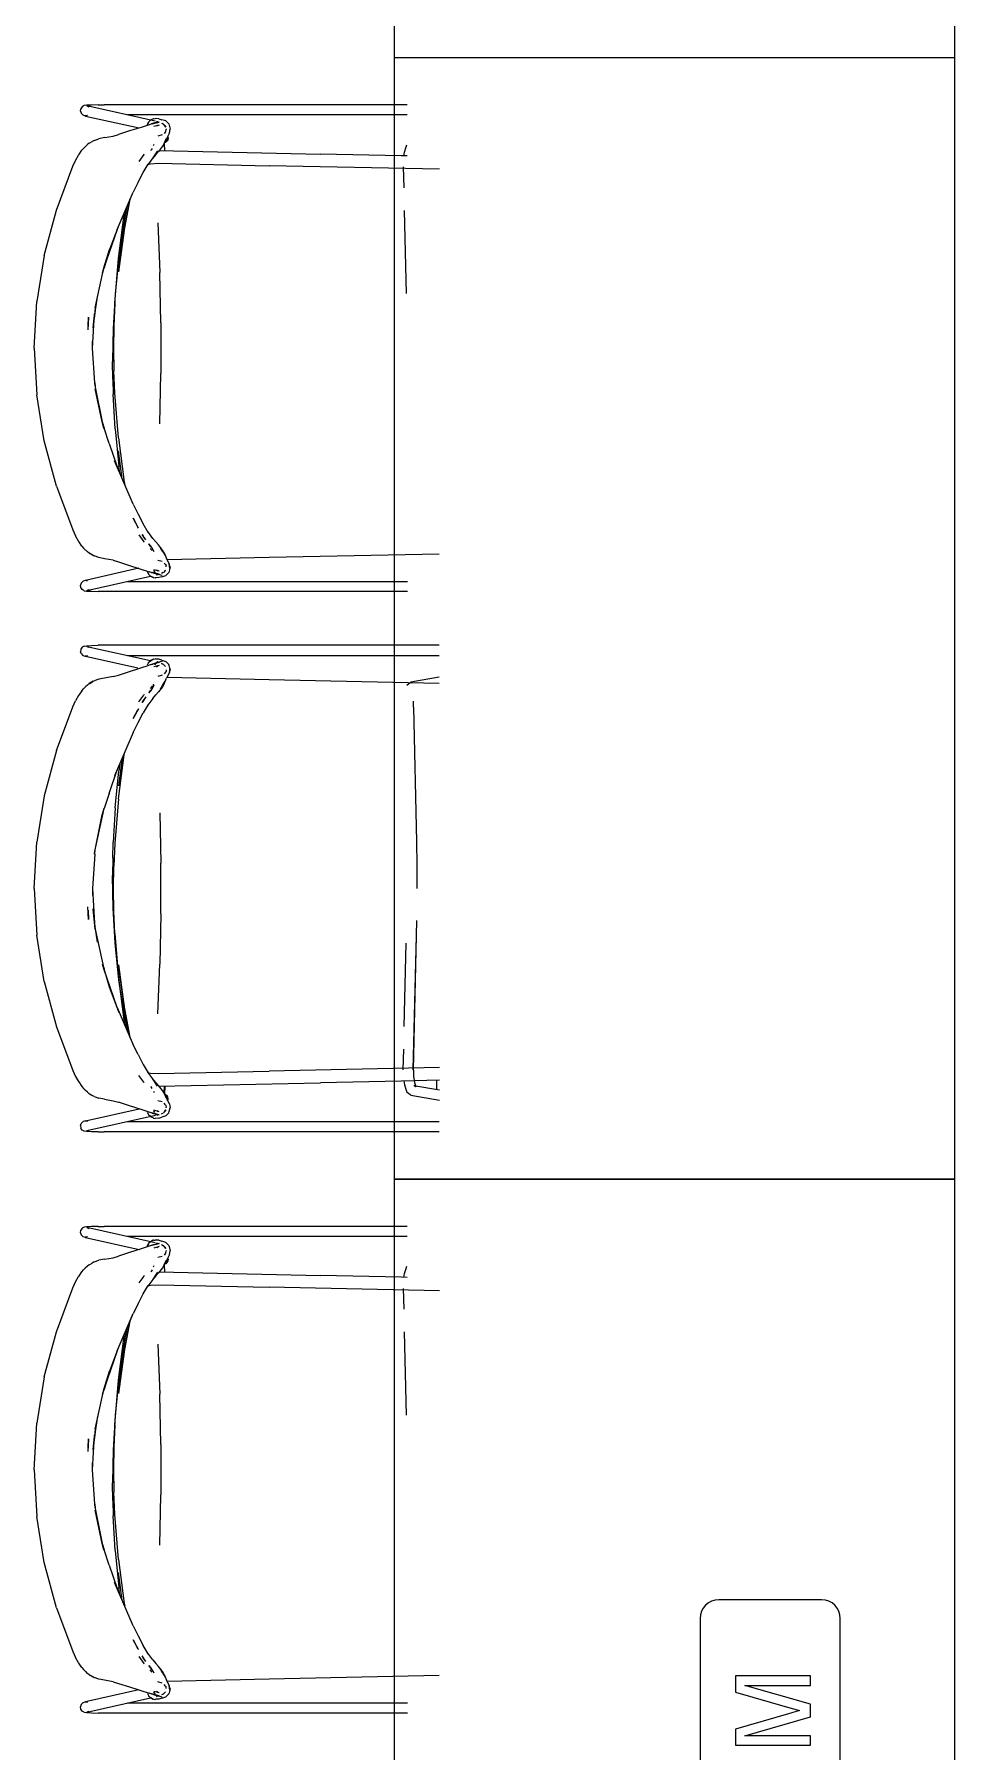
# Model space of a CAD drawing. Header units: millimetres. Extents: x 155927 to 317870, y -36033 to 97293.
# Drawn here: x 206081 to 207066, y 20995 to 22833 of the extents above; entities that cross this region are included whole.
import ezdxf

# ---------------------------------------------------------------- set-up
doc = ezdxf.new("R2010")
doc.units = ezdxf.units.MM
doc.header["$MEASUREMENT"] = 0
doc.layers.add('G-IMPT', color=8, linetype='CONTINUOUS', lineweight=9)
doc.layers.add('I-FURN', color=8, linetype='CONTINUOUS', lineweight=9)

msp = doc.modelspace()

# ---------------------------------------------------------------- linework, layer by layer
at = {"layer": 'G-IMPT'}
for p, q in [((206130.6, 22750.7), (206131, 22753.4)), ((206132.5, 22755.5), (206131, 22753.4)), ((206134.8, 22756.7), (206132.5, 22755.5)), ((206137.3, 22757.1), (206134.8, 22756.7)), ((206142.5, 22757.4), (206137.3, 22757.1)), ((206210.5, 22740.1), (206137.5, 22756.5)), ((206137.5, 22756.5), (206139.7, 22755.5)), ((206139.5, 22755.7), (206139.7, 22755.5)), ((206149.7, 22757.5), (206142.5, 22757.4)), ((206149.7, 22757.5), (206156, 22757.6)), ((206480.3, 22757.6), (206156, 22757.6)), ((206130.6, 22750.7), (206131.4, 22748.6)), ((206131.7, 22748.3), (206131.4, 22748.6)), ((206131.7, 22748.3), (206133.5, 22746.4)), ((206133.5, 22746.4), (206133.2, 22746.7)), ((206136, 22745.6), (206133.5, 22746.4)), ((206138.3, 22746.3), (206135.7, 22745.9)), ((206138, 22746.2), (206135.7, 22745.9)), ((206136, 22745.6), (206193.5, 22732.8)), ((206480.3, 22746.7), (206181, 22746.7)), ((206195.7, 22733.5), (206183.2, 22729.6)), ((206207.5, 22737.3), (206195.7, 22733.5)), ((206202.4, 22736.7), (206203.6, 22739.1)), ((206202.4, 22736.5), (206203.6, 22739.1)), ((206203.5, 22738.9), (206202.4, 22736.5)), ((206202.4, 22736.7), (206202.4, 22736.5)), ((206203.5, 22738.9), (206203.6, 22739.1)), ((206205.5, 22741), (206203.6, 22739.1)), ((206205.5, 22741), (206205.7, 22741.2)), ((206208.6, 22742.6), (206205.7, 22741.2)), ((206214.9, 22739.1), (206206.8, 22737.1)), ((206212.6, 22738.9), (206206.8, 22737.1)), ((206207.5, 22737.3), (206214.9, 22739.1)), ((206208.9, 22742.7), (206208.6, 22742.6)), ((206208.9, 22742.7), (206210.6, 22743)), ((206214.9, 22735.9), (206209.4, 22734.4)), ((206210.4, 22738.2), (206213.5, 22739.7)), ((206210.4, 22738.2), (206212.6, 22738.9)), ((206214.7, 22742.7), (206210.6, 22743)), ((206211.5, 22738.4), (206213.5, 22739.7)), ((206213.9, 22739.3), (206212, 22739.7)), ((206212.5, 22734.6), (206213.6, 22735.7)), ((206212.5, 22734.6), (206213.1, 22735.4)), ((206214.9, 22735.9), (206212.8, 22735)), ((206213.6, 22735.7), (206212.8, 22735)), ((206214.7, 22742.7), (206217.9, 22741.7)), ((206217.5, 22738.1), (206219.1, 22737.3)), ((206222.1, 22740.4), (206217.9, 22741.7)), ((206217.9, 22737.8), (206219.1, 22737.3)), ((206221.9, 22734.4), (206219.7, 22737)), ((206220.9, 22735.4), (206222.1, 22733.8)), ((206220.9, 22735.4), (206221.3, 22734.9)), ((206222.1, 22733.8), (206221.3, 22734.9)), ((206222.1, 22740.4), (206225.2, 22737.1)), ((206225.2, 22737.1), (206225.7, 22735.8)), ((206225.7, 22735.8), (206226.9, 22731.6)), ((206138.2, 22715.1), (206135.8, 22712.8)), ((206140.2, 22716.6), (206138.2, 22715.1)), ((206140.2, 22716.6), (206140.6, 22716.8)), ((206140.6, 22716.8), (206143.2, 22718.4)), ((206145.4, 22719.5), (206143.2, 22718.4)), ((206145.4, 22719.5), (206150.4, 22721.3)), ((206156.4, 22722.5), (206150.4, 22721.3)), ((206156.4, 22722.5), (206165.6, 22724.1)), ((206165.6, 22724.1), (206171.3, 22725.8)), ((206183.2, 22729.6), (206171.3, 22725.8)), ((206209, 22714.1), (206209.6, 22715.5)), ((206218.2, 22725.5), (206213.5, 22724.2)), ((206220.4, 22716.2), (206218.5, 22713.2)), ((206221.8, 22728.7), (206220.2, 22726.9)), ((206220.2, 22715.9), (206220.5, 22708.5)), ((206220.2, 22715.9), (206220.6, 22708.6)), ((206220.4, 22716.2), (206222.6, 22721.1)), ((206220.9, 22708.6), (206220.6, 22716.6)), ((206226, 22727.5), (206221.6, 22719.1)), ((206222.6, 22721.1), (206221.6, 22719.1)), ((206221.8, 22728.7), (206222.1, 22729.3)), ((206222.1, 22729.3), (206222.5, 22731.3)), ((206222.6, 22731.8), (206222.5, 22731.3)), ((206226, 22727.5), (206226.9, 22731.6)), ((206479.3, 22712.7), (206480.2, 22714.8)), ((206122.6, 22691.8), (206125.5, 22698.1)), ((206125.5, 22698.1), (206128.6, 22703.7)), ((206128.8, 22704), (206128.6, 22703.7)), ((206128.8, 22704), (206132.2, 22708.9)), ((206132.2, 22708.9), (206133.9, 22711)), ((206135.8, 22712.8), (206133.9, 22711)), ((206198.5, 22704.4), (206193.3, 22697.1)), ((206198.9, 22704.9), (206198.5, 22704.4)), ((206208.2, 22700.8), (206202.8, 22693.4)), ((206205.9, 22708.8), (206206.3, 22709.3)), ((206207.3, 22710.9), (206206.3, 22709.3)), ((206213.3, 22708.5), (206207.7, 22700.3)), ((206211.3, 22704.5), (206207.7, 22700.3)), ((206213.3, 22708.5), (206208.2, 22700.8)), ((206211.3, 22704.5), (206214.2, 22707.7)), ((206218.5, 22713.2), (206214.2, 22707.7)), ((206214.5, 22708.7), (206387.5, 22704.9)), ((206474, 22703.1), (206387.5, 22704.9)), ((206480.3, 22702.9), (206474, 22703.1)), ((206476.9, 22703), (206477.4, 22707.1)), ((206477.4, 22707.1), (206479.3, 22712.7)), ((206105, 22644.9), (206122.6, 22691.8)), ((206192.5, 22674.8), (206197.9, 22685.2)), ((206197.9, 22685.2), (206203.3, 22694.2)), ((206202.7, 22694), (206205.6, 22694.6)), ((206202.8, 22693.4), (206203.3, 22694.2)), ((206205.6, 22694.6), (206214, 22695.1)), ((206214, 22695.1), (206332.8, 22692.4)), ((206514.9, 22688.7), (206332.8, 22692.4)), ((206476.2, 22691.1), (206476.7, 22668.9)), ((206169.9, 22624.2), (206187.1, 22664.2)), ((206183.1, 22654.8), (206187.1, 22664.2)), ((206183.1, 22654.8), (206187.2, 22664.2)), ((206192.5, 22674.8), (206187.2, 22664.2)), ((206092, 22596.5), (206105, 22644.9)), ((206177.6, 22640.4), (206178.2, 22643.6)), ((206177.7, 22634.1), (206180.7, 22649.2)), ((206177.9, 22625.9), (206183.6, 22656.1)), ((206183.6, 22656.1), (206177.9, 22626)), ((206477.2, 22644.6), (206479.3, 22555.7)), ((206169.9, 22624.2), (206155.8, 22583)), ((206169.9, 22624.2), (206161.9, 22602.7)), ((206170, 22624.2), (206161.9, 22602.7)), ((206172.1, 22630), (206169.9, 22624.2)), ((206172.1, 22630), (206170, 22624.2)), ((206171.3, 22593.1), (206177.6, 22640.4)), ((206171.4, 22578.7), (206177.9, 22626)), ((206177.9, 22625.9), (206171.4, 22578.7)), ((206177.7, 22634.1), (206171.8, 22594.9)), ((206213.5, 22631.3), (206215.6, 22578.1)), ((206092, 22596.5), (206083.9, 22547.1)), ((206155.8, 22583), (206161.9, 22602.7)), ((206161.9, 22602.7), (206156, 22583)), ((206167.4, 22545.3), (206171.3, 22593.1)), ((206171.8, 22594.9), (206167.7, 22555.1)), ((206146.5, 22540.5), (206155.8, 22583)), ((206155.8, 22583), (206154.4, 22577.8)), ((206154.4, 22577.8), (206156, 22583)), ((206216.6, 22524.2), (206215.6, 22578.1)), ((206149, 22554.3), (206146.9, 22540.2)), ((206149, 22554.3), (206147.7, 22547.2)), ((206167.7, 22555.1), (206165.6, 22518.1)), ((206081.3, 22497.2), (206083.9, 22547.1)), ((206143.5, 22497.2), (206145.8, 22534.1)), ((206146.5, 22540.5), (206144.2, 22518.9)), ((206146.5, 22540.5), (206145.3, 22529.2)), ((206146.9, 22540.2), (206145.3, 22529.2)), ((206145.8, 22534.1), (206145.3, 22529.2)), ((206167.4, 22545.3), (206166.5, 22521.2)), ((206139.3, 22530.2), (206138.6, 22516.7)), ((206138.8, 22520.6), (206139.3, 22530.2)), ((206144.2, 22518.9), (206145.3, 22529.2)), ((206165.6, 22518.1), (206165.3, 22501.8)), ((206166.5, 22521.2), (206166.1, 22497.2)), ((206216.6, 22524.2), (206216.6, 22470.1)), ((206081.3, 22497.2), (206083.9, 22447.2)), ((206143.5, 22497.2), (206143.7, 22504.6)), ((206143.6, 22497.2), (206143.7, 22504.6)), ((206146, 22460.2), (206143.6, 22497.2)), ((206165.3, 22501.8), (206164.9, 22482.9)), ((206166.1, 22497.2), (206166.5, 22473.1)), ((206165.3, 22464.1), (206164.9, 22482.9)), ((206145.8, 22460.2), (206146.9, 22453.8)), ((206145.8, 22460.2), (206146.2, 22456.7)), ((206146, 22460.2), (206146.3, 22456.1)), ((206165.3, 22464.1), (206165.6, 22447.8)), ((206167.4, 22449), (206166.5, 22473.1)), ((206215.6, 22416.2), (206216.6, 22470.1)), ((206092, 22397.9), (206083.9, 22447.2)), ((206155.8, 22411.3), (206146.5, 22453.8)), ((206153.9, 22418.3), (206146.5, 22453.8)), ((206146.9, 22453.8), (206153.9, 22418.3)), ((206167.7, 22410.7), (206165.6, 22447.8)), ((206171.3, 22401.2), (206167.4, 22449)), ((206155.8, 22411.3), (206153.9, 22418.3)), ((206153.9, 22418.3), (206156.2, 22411.4)), ((206161.4, 22395.2), (206156.2, 22411.4)), ((206167.7, 22410.7), (206171.8, 22371)), ((206105, 22349.4), (206092, 22397.9)), ((206161.4, 22395.2), (206169.9, 22370.1)), ((206171.3, 22401.2), (206177.6, 22353.9)), ((206175.5, 22357.5), (206171.4, 22387.2)), ((206175.5, 22357.5), (206171.4, 22387.2)), ((206169.9, 22370.1), (206167.3, 22376.5)), ((206187.2, 22330.1), (206167.3, 22376.5)), ((206173, 22363.4), (206171.8, 22371)), ((206105, 22349.4), (206122.5, 22302.7)), ((206177.6, 22353.9), (206178.1, 22351.3)), ((206187.2, 22330.1), (206192.5, 22319.5)), ((206192.7, 22304.7), (206187.2, 22315.1)), ((206187.2, 22315.1), (206192.2, 22305.7)), ((206192.5, 22319.5), (206197.9, 22309.1)), ((206122.5, 22302.7), (206125.5, 22296.2)), ((206128.6, 22290.6), (206125.5, 22296.2)), ((206192.7, 22304.7), (206192.2, 22305.7)), ((206193.3, 22297.3), (206198.5, 22289.9)), ((206200.7, 22292), (206196.8, 22297.9)), ((206196.8, 22297.9), (206198, 22295.9)), ((206203.3, 22300.1), (206197.9, 22309.1)), ((206200.7, 22292), (206198, 22295.9)), ((206208.2, 22293.5), (206202.8, 22300.9)), ((206203.3, 22300.1), (206202.8, 22300.9)), ((206208.2, 22293.5), (206211.3, 22289.8)), ((206128.6, 22290.6), (206128.8, 22290.3)), ((206132.2, 22285.4), (206128.8, 22290.3)), ((206132.2, 22285.4), (206133.9, 22283.3)), ((206135.8, 22281.5), (206133.9, 22283.3)), ((206135.8, 22281.5), (206136.3, 22281)), ((206138.2, 22279.3), (206136.3, 22281)), ((206140.2, 22277.7), (206138.2, 22279.3)), ((206144.4, 22275.3), (206140.2, 22277.7)), ((206140.2, 22277.7), (206140.6, 22277.5)), ((206140.2, 22277.7), (206145.4, 22274.8)), ((206140.6, 22277.5), (206143.2, 22276)), ((206143.2, 22276), (206145.4, 22274.8)), ((206144.4, 22275.3), (206145.4, 22274.8)), ((206150.4, 22273), (206145.4, 22274.8)), ((206198.9, 22289.5), (206198.5, 22289.9)), ((206204.3, 22287.2), (206204, 22287.7)), ((206206, 22284.7), (206204, 22287.7)), ((206204.3, 22287.2), (206206, 22284.7)), ((206207.5, 22280.5), (206205.4, 22282.9)), ((206207.6, 22282.8), (206205.9, 22285.6)), ((206206.3, 22285), (206205.9, 22285.6)), ((206207.6, 22282.8), (206206.3, 22285)), ((206207.6, 22282.8), (206207.3, 22283.4)), ((206209.3, 22279.6), (206207.3, 22283.4)), ((206207.6, 22282.8), (206209.3, 22279.6)), ((206214.2, 22286.6), (206211.3, 22289.8)), ((206218.5, 22281.2), (206214.2, 22286.6)), ((206218.7, 22279.9), (206216.4, 22283.5)), ((206216.4, 22283.5), (206221.2, 22275.2)), ((206220.4, 22278.1), (206218.5, 22281.2)), ((206218.7, 22279.9), (206221.2, 22275.2)), ((206220.4, 22278.1), (206222.9, 22272)), ((206223.4, 22271), (206332.8, 22273.5)), ((206332.8, 22273.5), (206514.6, 22277.2)), ((206193.3, 22261.6), (206136, 22248.7)), ((206156.4, 22271.9), (206150.4, 22273)), ((206165.6, 22270.2), (206156.4, 22271.9)), ((206165.6, 22270.2), (206171.3, 22268.6)), ((206171.3, 22268.6), (206183.2, 22264.7)), ((206183.2, 22264.7), (206204.4, 22257.9)), ((206202.4, 22257.7), (206202.4, 22257.8)), ((206202.4, 22257.7), (206203.5, 22255.4)), ((206203.5, 22255.4), (206203.6, 22255.2)), ((206205.7, 22253.1), (206203.6, 22255.2)), ((206203.9, 22255), (206205.5, 22253.3)), ((206203.9, 22255), (206205.7, 22253.1)), ((206212.6, 22255.4), (206204.4, 22257.9)), ((206214.9, 22255.2), (206206.8, 22257.3)), ((206206.8, 22257.3), (206208.1, 22257)), ((206214.9, 22255.2), (206208.1, 22257)), ((206208.8, 22259.6), (206209.8, 22257.8)), ((206214.8, 22258.4), (206209.4, 22260)), ((206211.5, 22255.9), (206209.8, 22257.8)), ((206213.5, 22254.6), (206210.4, 22256.1)), ((206218.2, 22253.8), (206210.4, 22256.1)), ((206213.5, 22254.6), (206211.5, 22255.9)), ((206212, 22254.6), (206213.9, 22255)), ((206213.6, 22258.6), (206212.1, 22260.1)), ((206212.1, 22260.1), (206213, 22259)), ((206213.6, 22258.6), (206212.4, 22259.6)), ((206214.8, 22258.4), (206212.4, 22259.6)), ((206218.2, 22253.8), (206212.6, 22255.4)), ((206218.3, 22268.8), (206213.5, 22270.1)), ((206219.1, 22257), (206217.5, 22256.2)), ((206217.9, 22256.5), (206219.1, 22257)), ((206221.7, 22259.6), (206219.7, 22257.3)), ((206221.8, 22265.6), (206220.3, 22267.2)), ((206221.8, 22265.6), (206222.3, 22264.6)), ((206225.2, 22257.2), (206222.1, 22253.9)), ((206222.5, 22263.1), (206222.3, 22264.6)), ((206225.9, 22266), (206222.9, 22272)), ((206225.7, 22258.5), (206225.2, 22257.2)), ((206226.9, 22262.7), (206225.6, 22266.4)), ((206226.4, 22261.4), (206225.6, 22266.4)), ((206226.9, 22262.7), (206225.7, 22258.5)), ((206226.4, 22261.4), (206225.9, 22266)), ((206131.4, 22245.7), (206130.6, 22243.6)), ((206131, 22240.9), (206130.6, 22243.6)), ((206132.5, 22238.8), (206131, 22240.9)), ((206131.4, 22245.7), (206133.2, 22247.6)), ((206134.8, 22237.6), (206132.5, 22238.8)), ((206133.5, 22247.9), (206133.2, 22247.6)), ((206136, 22248.7), (206133.5, 22247.9)), ((206134.8, 22237.6), (206137.3, 22237.2)), ((206138.3, 22248), (206135.7, 22248.4)), ((206138, 22248.1), (206135.7, 22248.4)), ((206137.3, 22237.2), (206142.5, 22237)), ((206137.6, 22237.8), (206205.7, 22253.2)), ((206137.6, 22237.8), (206139.7, 22238.9)), ((206139.7, 22238.9), (206139.5, 22238.7)), ((206142.5, 22237), (206149.7, 22236.8)), ((206156, 22236.8), (206149.7, 22236.8)), ((206480.6, 22236.8), (206156, 22236.8)), ((206181, 22247.6), (206480.6, 22247.6)), ((206208.9, 22251.6), (206205.5, 22253.3)), ((206205.5, 22253.3), (206208.6, 22251.7)), ((206205.5, 22253.3), (206205.7, 22253.1)), ((206208.9, 22251.6), (206205.7, 22253.1)), ((206208.9, 22251.6), (206208.6, 22251.7)), ((206208.9, 22251.6), (206210.6, 22251.3)), ((206211.9, 22251.5), (206210.6, 22251.3)), ((206214.7, 22251.6), (206211.9, 22251.5)), ((206217.9, 22252.6), (206214.7, 22251.6)), ((206217.9, 22252.6), (206222.1, 22253.9)), ((206131, 22175.1), (206130.6, 22172.4)), ((206131.4, 22170.3), (206130.6, 22172.4)), ((206132.5, 22177.2), (206131, 22175.1)), ((206131.4, 22170.3), (206133.2, 22168.4)), ((206134.8, 22178.4), (206132.5, 22177.2)), ((206133.5, 22168.1), (206133.2, 22168.4)), ((206136, 22167.3), (206133.5, 22168.1)), ((206134.8, 22178.4), (206137.3, 22178.7)), ((206138.3, 22168), (206135.7, 22167.6)), ((206138, 22167.9), (206135.7, 22167.6)), ((206192.2, 22154.7), (206136, 22167.3)), ((206137.3, 22178.7), (206142.5, 22179)), ((206137.6, 22178.1), (206205.7, 22162.8)), ((206137.6, 22178.1), (206139.7, 22177.1)), ((206139.7, 22177.1), (206139.5, 22177.3)), ((206142.5, 22179), (206149.7, 22179.2)), ((206156, 22179.2), (206149.7, 22179.2)), ((206514.6, 22179.2), (206156, 22179.2)), ((206181, 22168.4), (206514.6, 22168.4)), ((206205.7, 22162.9), (206203.6, 22160.8)), ((206203.9, 22161), (206205.7, 22162.9)), ((206208.9, 22164.3), (206205.5, 22162.7)), ((206205.5, 22162.7), (206208.6, 22164.3)), ((206205.5, 22162.7), (206205.7, 22162.9)), ((206208.9, 22164.3), (206205.7, 22162.9)), ((206208.9, 22164.3), (206208.6, 22164.3)), ((206208.9, 22164.3), (206210.6, 22164.6)), ((206211.9, 22164.5), (206210.6, 22164.6)), ((206214.7, 22164.4), (206211.9, 22164.5)), ((206217.9, 22163.4), (206214.7, 22164.4)), ((206217.9, 22163.4), (206222.1, 22162)), ((206165.6, 22145.7), (206156.4, 22144.1)), ((206165.6, 22145.7), (206171.3, 22147.4)), ((206171.3, 22147.4), (206183.2, 22151.3)), ((206183.2, 22151.3), (206204.4, 22158)), ((206202.4, 22158.3), (206203.5, 22160.6)), ((206202.4, 22158.3), (206202.4, 22158.2)), ((206203.5, 22160.6), (206203.6, 22160.8)), ((206203.9, 22161), (206205.5, 22162.7)), ((206212.6, 22160.6), (206204.4, 22158)), ((206214.9, 22160.8), (206206.8, 22158.7)), ((206206.8, 22158.7), (206208.1, 22159)), ((206214.9, 22160.8), (206208.1, 22159)), ((206214.8, 22157.6), (206209.4, 22156)), ((206211.5, 22160.1), (206209.8, 22158.2)), ((206218.2, 22162.2), (206210.4, 22159.8)), ((206213.5, 22161.4), (206210.4, 22159.8)), ((206213.5, 22161.4), (206211.5, 22160.1)), ((206212, 22161.4), (206213.9, 22161)), ((206213.6, 22157.4), (206212.1, 22155.9)), ((206212.1, 22155.9), (206213, 22157)), ((206214.8, 22157.6), (206212.4, 22156.4)), ((206213.6, 22157.4), (206212.4, 22156.4)), ((206218.2, 22162.2), (206212.6, 22160.6)), ((206218.3, 22147.2), (206213.5, 22145.8)), ((206219.1, 22159), (206217.5, 22159.8)), ((206217.9, 22159.4), (206219.1, 22159)), ((206221.7, 22156.4), (206219.7, 22158.7)), ((206221.8, 22150.4), (206220.3, 22148.8)), ((206221.8, 22150.4), (206222.3, 22151.3)), ((206225.2, 22158.8), (206222.1, 22162)), ((206222.5, 22152.9), (206222.3, 22151.3)), ((206225.9, 22150), (206222.9, 22144)), ((206223.4, 22145), (206332.8, 22142.5)), ((206225.7, 22157.5), (206225.2, 22158.8)), ((206226.4, 22154.6), (206225.6, 22149.6)), ((206226.9, 22153.3), (206225.6, 22149.6)), ((206226.9, 22153.3), (206225.7, 22157.5)), ((206226.4, 22154.6), (206225.9, 22150)), ((206514.6, 22145.2), (206484.4, 22139.9)), ((206132.2, 22130.6), (206128.8, 22125.7)), ((206132.2, 22130.6), (206133.9, 22132.7)), ((206135.8, 22134.5), (206133.9, 22132.7)), ((206135.8, 22134.5), (206136.3, 22135)), ((206138.2, 22136.7), (206136.3, 22135)), ((206140.2, 22138.2), (206138.2, 22136.7)), ((206140.2, 22138.2), (206145.4, 22141.2)), ((206144.4, 22140.7), (206140.2, 22138.2)), ((206140.2, 22138.2), (206140.6, 22138.5)), ((206140.6, 22138.5), (206143.2, 22140)), ((206143.2, 22140), (206145.4, 22141.2)), ((206144.4, 22140.7), (206145.4, 22141.2)), ((206150.4, 22143), (206145.4, 22141.2)), ((206156.4, 22144.1), (206150.4, 22143)), ((206198.9, 22126.5), (206198.5, 22126)), ((206206, 22131.3), (206204, 22128.3)), ((206204.3, 22128.8), (206204, 22128.3)), ((206204.3, 22128.8), (206206, 22131.3)), ((206207.5, 22135.5), (206205.4, 22133.1)), ((206207.6, 22133.2), (206205.9, 22130.4)), ((206206.3, 22131), (206205.9, 22130.4)), ((206207.6, 22133.2), (206206.3, 22131)), ((206209.3, 22136.4), (206207.3, 22132.6)), ((206207.6, 22133.2), (206207.3, 22132.6)), ((206207.6, 22133.2), (206209.3, 22136.4)), ((206208.2, 22122.4), (206211.3, 22126.2)), ((206208.4, 22136.7), (206209.1, 22137.9)), ((206214.2, 22129.4), (206211.3, 22126.2)), ((206218.5, 22134.8), (206214.2, 22129.4)), ((206216.4, 22132.4), (206221.2, 22140.7)), ((206218.7, 22136.1), (206216.4, 22132.4)), ((206220.4, 22137.9), (206218.5, 22134.8)), ((206218.7, 22136.1), (206221.2, 22140.7)), ((206220.4, 22137.9), (206222.9, 22144)), ((206332.8, 22142.5), (206514.6, 22138.8)), ((206480.2, 22136.5), (206482.3, 22138.4)), ((206482.3, 22138.4), (206484.4, 22139.9)), ((206105, 22066.6), (206122.5, 22113.3)), ((206122.5, 22113.3), (206125.5, 22119.8)), ((206128.6, 22125.4), (206125.5, 22119.8)), ((206128.6, 22125.4), (206128.8, 22125.7)), ((206192.7, 22111.3), (206187.2, 22100.9)), ((206187.2, 22100.9), (206192.2, 22110.3)), ((206192.7, 22111.3), (206192.2, 22110.3)), ((206193.3, 22118.7), (206198.5, 22126)), ((206200.7, 22124), (206196.8, 22118.1)), ((206196.8, 22118.1), (206198, 22120)), ((206203.3, 22115.9), (206197.9, 22106.9)), ((206200.7, 22124), (206198, 22120)), ((206208.2, 22122.4), (206202.8, 22115.1)), ((206203.3, 22115.9), (206202.8, 22115.1)), ((206487.1, 22113.1), (206487.2, 22119.5)), ((206487.1, 22113.1), (206490.3, 21968.8)), ((206187.2, 22085.9), (206192.5, 22096.5)), ((206192.5, 22096.5), (206197.9, 22106.9)), ((206187.2, 22085.9), (206167.3, 22039.5)), ((206105, 22066.6), (206092, 22018.1)), ((206171.3, 22014.8), (206177.6, 22062.1)), ((206175.5, 22058.5), (206171.4, 22028.8)), ((206175.5, 22058.5), (206171.4, 22028.8)), ((206173, 22052.6), (206171.8, 22045)), ((206177.6, 22062.1), (206178.1, 22064.7)), ((206161.4, 22020.8), (206169.9, 22045.9)), ((206169.9, 22045.9), (206167.3, 22039.5)), ((206167.7, 22005.3), (206171.8, 22045)), ((206092, 22018.1), (206083.9, 21968.7)), ((206161.4, 22020.8), (206156.2, 22004.6)), ((206155.8, 22004.7), (206146.5, 21962.2)), ((206153.9, 21997.7), (206146.5, 21962.2)), ((206146.9, 21962.2), (206153.9, 21997.7)), ((206155.8, 22004.7), (206153.9, 21997.7)), ((206153.9, 21997.7), (206156.2, 22004.6)), ((206167.7, 22005.3), (206165.6, 21968.2)), ((206171.3, 22014.8), (206167.4, 21967)), ((206215.6, 21999.8), (206216.6, 21945.9)), ((206081.3, 21918.8), (206083.9, 21968.7)), ((206145.8, 21955.8), (206146.9, 21962.2)), ((206146, 21955.8), (206146.4, 21961.1)), ((206165.3, 21951.9), (206165.6, 21968.2)), ((206167.4, 21967), (206166.5, 21942.9)), ((206490.3, 21968.8), (206490.7, 21943.9)), ((206146, 21955.8), (206143.6, 21918.8)), ((206145.8, 21955.8), (206146.2, 21959.3)), ((206165.3, 21951.9), (206164.9, 21933)), ((206166.1, 21918.8), (206166.5, 21942.9)), ((206216.6, 21891.8), (206216.6, 21945.9)), ((206490.7, 21943.9), (206490.9, 21918.8)), ((206165.3, 21914.2), (206164.9, 21933)), ((206081.3, 21918.8), (206083.9, 21868.9)), ((206143.5, 21918.8), (206145.8, 21881.9)), ((206143.5, 21918.8), (206143.7, 21911.4)), ((206143.6, 21918.8), (206143.7, 21911.4)), ((206165.6, 21897.9), (206165.3, 21914.2)), ((206166.5, 21894.7), (206166.1, 21918.8)), ((206139.3, 21885.7), (206138.6, 21899.3)), ((206138.8, 21895.9), (206139.3, 21885.7)), ((206146.5, 21875.4), (206144.2, 21897.1)), ((206144.2, 21897.1), (206145.3, 21886.8)), ((206167.7, 21860.8), (206165.6, 21897.9)), ((206167.4, 21870.7), (206166.5, 21894.7)), ((206216.6, 21891.8), (206215.6, 21837.9)), ((206092, 21819.5), (206083.9, 21868.9)), ((206145.8, 21881.9), (206145.3, 21886.8)), ((206146.5, 21875.4), (206145.3, 21886.8)), ((206146.9, 21875.8), (206145.3, 21886.8)), ((206146.5, 21875.4), (206155.8, 21832.9)), ((206149, 21861.7), (206146.9, 21875.8)), ((206149, 21861.7), (206147.7, 21868.8)), ((206167.4, 21870.7), (206171.3, 21822.9)), ((206490.4, 21868.8), (206490.6, 21884.6)), ((206171.8, 21821.1), (206167.7, 21860.8)), ((206477.2, 21771.4), (206479.3, 21860.3)), ((206486.9, 21724.8), (206490.3, 21868.7)), ((206487.1, 21724.6), (206490.3, 21868.7)), ((206155.8, 21832.9), (206154.4, 21838.1)), ((206154.4, 21838.1), (206156, 21833)), ((206169.9, 21791.8), (206155.8, 21832.9)), ((206155.8, 21832.9), (206161.9, 21813.3)), ((206161.9, 21813.3), (206156, 21833)), ((206177.9, 21790.1), (206171.4, 21837.3)), ((206171.4, 21837.3), (206177.9, 21790)), ((206213.5, 21784.7), (206215.6, 21837.9)), ((206092, 21819.5), (206105, 21771.1)), ((206171.3, 21822.9), (206177.6, 21775.6)), ((206177.7, 21781.9), (206171.8, 21821.1)), ((206169.9, 21791.8), (206161.9, 21813.3)), ((206170, 21791.8), (206161.9, 21813.3)), ((206172.1, 21786), (206169.9, 21791.8)), ((206169.9, 21791.8), (206187.1, 21751.8)), ((206172.1, 21786), (206170, 21791.8)), ((206177.7, 21781.9), (206180.7, 21766.8)), ((206177.9, 21790.1), (206183.6, 21759.9)), ((206183.6, 21759.9), (206177.9, 21790)), ((206105, 21771.1), (206122.6, 21724.2)), ((206177.6, 21775.6), (206178.2, 21772.4)), ((206183.1, 21761.1), (206187.1, 21751.8)), ((206183.1, 21761.1), (206187.2, 21751.8)), ((206192.5, 21741.2), (206187.2, 21751.8)), ((206192.5, 21741.2), (206197.9, 21730.8)), ((206476.2, 21724.9), (206476.7, 21747.1)), ((206122.6, 21724.2), (206125.5, 21717.9)), ((206197.9, 21730.8), (206203.3, 21721.8)), ((206202.7, 21722), (206205.6, 21721.4)), ((206208.2, 21715.2), (206202.8, 21722.5)), ((206202.8, 21722.5), (206203.3, 21721.8)), ((206214, 21720.9), (206332.8, 21723.6)), ((206514.9, 21727.3), (206332.8, 21723.6)), ((206487.1, 21724.6), (206487.2, 21718.2)), ((206125.5, 21717.9), (206128.6, 21712.3)), ((206128.8, 21712), (206128.6, 21712.3)), ((206128.8, 21712), (206132.2, 21707.1)), ((206132.2, 21707.1), (206133.9, 21705)), ((206135.8, 21703.2), (206133.9, 21705)), ((206198.5, 21711.6), (206193.3, 21718.9)), ((206198.9, 21711.1), (206198.5, 21711.6)), ((206205.6, 21721.4), (206214, 21720.9)), ((206205.9, 21707.2), (206206.3, 21706.7)), ((206207.3, 21705.1), (206206.3, 21706.7)), ((206213.3, 21707.4), (206207.7, 21715.7)), ((206211.3, 21711.5), (206207.7, 21715.7)), ((206213.3, 21707.4), (206208.2, 21715.2)), ((206211.3, 21711.5), (206214.2, 21708.3)), ((206218.5, 21702.8), (206214.2, 21708.3)), ((206214.5, 21707.3), (206387.5, 21711.1)), ((206220.2, 21700.1), (206220.6, 21707.4)), ((206220.2, 21700.1), (206220.5, 21706.4)), ((206220.9, 21707.4), (206220.6, 21699.4)), ((206474, 21712.9), (206387.5, 21711.1)), ((206514.9, 21713.8), (206474, 21712.9)), ((206476.9, 21713), (206477.4, 21708.9)), ((206477.4, 21708.9), (206479.3, 21703.3)), ((206487.2, 21718.2), (206488.1, 21711.3)), ((206487.6, 21708.3), (206489.5, 21707.3)), ((206487.6, 21708.3), (206514.9, 21703.5)), ((206488.1, 21711.3), (206489.6, 21706.6)), ((206489.5, 21707.3), (206488.2, 21708.6)), ((206489.6, 21706.6), (206488.2, 21708.6)), ((206512, 21704), (206512, 21714.1)), ((206138.2, 21700.9), (206135.8, 21703.2)), ((206140.2, 21699.4), (206138.2, 21700.9)), ((206140.2, 21699.4), (206140.6, 21699.2)), ((206140.6, 21699.2), (206143.2, 21697.6)), ((206145.4, 21696.4), (206143.2, 21697.6)), ((206145.4, 21696.4), (206150.4, 21694.6)), ((206156.4, 21693.5), (206150.4, 21694.6)), ((206156.4, 21693.5), (206165.6, 21691.9)), ((206165.6, 21691.9), (206171.3, 21690.2)), ((206183.2, 21686.4), (206171.3, 21690.2)), ((206195.7, 21682.5), (206183.2, 21686.4)), ((206209, 21701.9), (206209.6, 21700.5)), ((206218.2, 21690.5), (206213.5, 21691.8)), ((206220.4, 21699.7), (206218.5, 21702.8)), ((206221.8, 21687.3), (206220.2, 21689.1)), ((206220.4, 21699.7), (206222.6, 21694.9)), ((206226, 21688.5), (206221.6, 21696.9)), ((206222.6, 21694.9), (206221.6, 21696.9)), ((206221.8, 21687.3), (206222.1, 21686.7)), ((206222.1, 21686.7), (206222.5, 21684.7)), ((206226, 21688.5), (206226.9, 21684.4)), ((206479.3, 21703.3), (206480.2, 21701.2)), ((206482.3, 21699.3), (206480.2, 21701.2)), ((206484.3, 21697.8), (206482.3, 21699.3)), ((206484.3, 21697.8), (206514.9, 21692.4)), ((206130.6, 21665.3), (206131.4, 21667.4)), ((206131.7, 21667.7), (206131.4, 21667.4)), ((206131.7, 21667.7), (206133.5, 21669.5)), ((206133.5, 21669.5), (206133.2, 21669.2)), ((206136, 21670.3), (206133.5, 21669.5)), ((206138.3, 21669.6), (206135.7, 21670.1)), ((206138, 21669.8), (206135.7, 21670.1)), ((206136, 21670.3), (206193.5, 21683.2)), ((206211, 21676), (206137.5, 21659.5)), ((206514.6, 21669.3), (206181, 21669.3)), ((206207.5, 21678.7), (206195.7, 21682.5)), ((206202.4, 21679.3), (206202.4, 21679.4)), ((206203.5, 21677.1), (206202.4, 21679.4)), ((206202.4, 21679.4), (206203.6, 21676.9)), ((206202.4, 21679.3), (206203.6, 21676.9)), ((206203.5, 21677.1), (206203.6, 21676.9)), ((206205.5, 21675), (206203.6, 21676.9)), ((206205.5, 21675), (206205.7, 21674.8)), ((206208.6, 21673.4), (206205.7, 21674.8)), ((206212.6, 21677.1), (206206.8, 21678.9)), ((206214.9, 21676.9), (206206.8, 21678.9)), ((206207.5, 21678.7), (206214.9, 21676.9)), ((206208.9, 21673.3), (206208.6, 21673.4)), ((206208.9, 21673.3), (206210.6, 21673)), ((206209, 21680.9), (206209.8, 21679.4)), ((206214.9, 21680.1), (206209.4, 21681.6)), ((206210.4, 21677.8), (206212.6, 21677.1)), ((206210.4, 21677.8), (206213.5, 21676.3)), ((206214.7, 21673.3), (206210.6, 21673)), ((206211.5, 21677.6), (206211, 21678.1)), ((206211.5, 21677.6), (206213.5, 21676.3)), ((206213.9, 21676.7), (206212, 21676.3)), ((206212.5, 21681.3), (206213.6, 21680.3)), ((206212.5, 21681.3), (206213.1, 21680.6)), ((206214.9, 21680.1), (206212.8, 21681)), ((206213.6, 21680.3), (206212.8, 21681)), ((206214.7, 21673.3), (206217.9, 21674.2)), ((206217.5, 21677.9), (206219.1, 21678.7)), ((206217.9, 21678.2), (206219.1, 21678.7)), ((206222.1, 21675.6), (206217.9, 21674.2)), ((206221.9, 21681.6), (206219.7, 21679)), ((206220.9, 21680.6), (206222.1, 21682.2)), ((206220.9, 21680.6), (206221.3, 21681.1)), ((206222.1, 21682.2), (206221.3, 21681.1)), ((206222.1, 21675.6), (206225.2, 21678.8)), ((206222.6, 21684.1), (206222.5, 21684.7)), ((206225.2, 21678.8), (206225.7, 21680.2)), ((206225.7, 21680.2), (206226.9, 21684.4)), ((206130.6, 21665.3), (206131, 21662.6)), ((206132.5, 21660.4), (206131, 21662.6)), ((206134.8, 21659.2), (206132.5, 21660.4)), ((206137.3, 21658.9), (206134.8, 21659.2)), ((206142.5, 21658.6), (206137.3, 21658.9)), ((206137.5, 21659.5), (206139.7, 21660.5)), ((206139.5, 21660.3), (206139.7, 21660.5)), ((206149.7, 21658.5), (206142.5, 21658.6)), ((206149.7, 21658.5), (206156, 21658.4)), ((206514.6, 21658.4), (206156, 21658.4)), ((206134.8, 21556.6), (206132.5, 21555.4)), ((206137.3, 21556.9), (206134.8, 21556.6)), ((206142.5, 21557.2), (206137.3, 21556.9)), ((206149.7, 21557.4), (206142.5, 21557.2)), ((206149.7, 21557.4), (206156, 21557.4)), ((206480.3, 21557.4), (206156, 21557.4)), ((206130.6, 21550.6), (206131, 21553.3)), ((206130.6, 21550.6), (206131.4, 21548.5)), ((206132.5, 21555.4), (206131, 21553.3)), ((206131.7, 21548.1), (206131.4, 21548.5)), ((206131.7, 21548.1), (206133.5, 21546.3)), ((206133.5, 21546.3), (206133.2, 21546.6)), ((206136, 21545.5), (206133.5, 21546.3)), ((206138.3, 21546.2), (206135.7, 21545.8)), ((206138, 21546.1), (206135.7, 21545.8)), ((206136, 21545.5), (206193.5, 21532.6)), ((206210.5, 21539.9), (206137.5, 21556.3)), ((206137.5, 21556.3), (206139.7, 21555.3)), ((206139.5, 21555.5), (206139.7, 21555.3)), ((206480.3, 21546.5), (206181, 21546.5)), ((206202.4, 21536.5), (206203.6, 21539)), ((206202.4, 21536.4), (206203.6, 21539)), ((206203.5, 21538.8), (206202.4, 21536.4)), ((206203.5, 21538.8), (206203.6, 21539)), ((206205.5, 21540.9), (206203.6, 21539)), ((206205.5, 21540.9), (206205.7, 21541)), ((206208.6, 21542.5), (206205.7, 21541)), ((206214.9, 21538.9), (206206.8, 21536.9)), ((206212.6, 21538.8), (206206.8, 21536.9)), ((206207.5, 21537.2), (206214.9, 21538.9)), ((206208.9, 21542.5), (206208.6, 21542.5)), ((206208.9, 21542.5), (206210.6, 21542.8)), ((206210.4, 21538), (206213.5, 21539.6)), ((206210.4, 21538), (206212.6, 21538.8)), ((206214.7, 21542.6), (206210.6, 21542.8)), ((206211.5, 21538.2), (206213.5, 21539.6)), ((206213.9, 21539.1), (206212, 21539.6)), ((206214.7, 21542.6), (206217.9, 21541.6)), ((206222.1, 21540.2), (206217.9, 21541.6)), ((206222.1, 21540.2), (206225.2, 21537)), ((206145.4, 21519.4), (206150.4, 21521.2)), ((206156.4, 21522.3), (206150.4, 21521.2)), ((206156.4, 21522.3), (206165.6, 21523.9)), ((206165.6, 21523.9), (206171.3, 21525.6)), ((206183.2, 21529.5), (206171.3, 21525.6)), ((206195.7, 21533.4), (206183.2, 21529.5)), ((206207.5, 21537.2), (206195.7, 21533.4)), ((206202.4, 21536.5), (206202.4, 21536.4)), ((206214.9, 21535.8), (206209.4, 21534.2)), ((206212.5, 21534.5), (206213.6, 21535.5)), ((206212.5, 21534.5), (206213.1, 21535.2)), ((206214.9, 21535.8), (206212.8, 21534.8)), ((206213.6, 21535.5), (206212.8, 21534.8)), ((206218.2, 21525.3), (206213.5, 21524)), ((206217.5, 21538), (206219.1, 21537.1)), ((206217.9, 21537.6), (206219.1, 21537.1)), ((206221.9, 21534.2), (206219.7, 21536.9)), ((206221.8, 21528.6), (206220.2, 21526.7)), ((206220.4, 21516.1), (206222.6, 21520.9)), ((206220.9, 21535.3), (206222.1, 21533.6)), ((206220.9, 21535.3), (206221.3, 21534.7)), ((206222.1, 21533.6), (206221.3, 21534.7)), ((206226, 21527.4), (206221.6, 21518.9)), ((206222.6, 21520.9), (206221.6, 21518.9)), ((206221.8, 21528.6), (206222.1, 21529.2)), ((206222.1, 21529.2), (206222.5, 21531.1)), ((206222.6, 21531.7), (206222.5, 21531.1)), ((206225.2, 21537), (206225.7, 21535.7)), ((206225.7, 21535.7), (206226.9, 21531.4)), ((206226, 21527.4), (206226.9, 21531.4)), ((206125.5, 21498), (206128.6, 21503.6)), ((206128.8, 21503.9), (206128.6, 21503.6)), ((206128.8, 21503.9), (206132.2, 21508.8)), ((206132.2, 21508.8), (206133.9, 21510.8)), ((206135.8, 21512.7), (206133.9, 21510.8)), ((206138.2, 21514.9), (206135.8, 21512.7)), ((206140.2, 21516.4), (206138.2, 21514.9)), ((206140.2, 21516.4), (206140.6, 21516.7)), ((206140.6, 21516.7), (206143.2, 21518.2)), ((206145.4, 21519.4), (206143.2, 21518.2)), ((206198.5, 21504.2), (206193.3, 21496.9)), ((206198.9, 21504.7), (206198.5, 21504.2)), ((206205.9, 21508.6), (206206.3, 21509.2)), ((206207.3, 21510.8), (206206.3, 21509.2)), ((206213.3, 21508.4), (206207.7, 21500.2)), ((206211.3, 21504.4), (206207.7, 21500.2)), ((206213.3, 21508.4), (206208.2, 21500.6)), ((206209, 21514), (206209.6, 21515.4)), ((206211.3, 21504.4), (206214.2, 21507.6)), ((206218.5, 21513), (206214.2, 21507.6)), ((206214.5, 21508.6), (206387.5, 21504.7)), ((206220.4, 21516.1), (206218.5, 21513)), ((206220.2, 21515.7), (206220.5, 21508.4)), ((206220.2, 21515.7), (206220.6, 21508.4)), ((206220.9, 21508.4), (206220.6, 21516.5)), ((206474, 21502.9), (206387.5, 21504.7)), ((206480.3, 21502.8), (206474, 21502.9)), ((206476.9, 21502.8), (206477.4, 21507)), ((206477.4, 21507), (206479.3, 21512.5)), ((206479.3, 21512.5), (206480.2, 21514.7)), ((206105, 21444.7), (206122.6, 21491.6)), ((206122.6, 21491.6), (206125.5, 21498)), ((206192.5, 21474.6), (206197.9, 21485.1)), ((206197.9, 21485.1), (206203.3, 21494)), ((206202.7, 21493.8), (206205.6, 21494.5)), ((206208.2, 21500.6), (206202.8, 21493.3)), ((206202.8, 21493.3), (206203.3, 21494)), ((206205.6, 21494.5), (206214, 21494.9)), ((206214, 21494.9), (206332.8, 21492.2)), ((206514.9, 21488.6), (206332.8, 21492.2)), ((206476.2, 21490.9), (206476.7, 21468.8)), ((206192.5, 21474.6), (206187.2, 21464)), ((206169.9, 21424.1), (206187.1, 21464.1)), ((206177.7, 21433.9), (206180.7, 21449)), ((206177.9, 21425.7), (206183.6, 21456)), ((206183.6, 21456), (206177.9, 21425.8)), ((206183.1, 21454.7), (206187.1, 21464.1)), ((206183.1, 21454.7), (206187.2, 21464)), ((206092, 21396.3), (206105, 21444.7)), ((206172.1, 21429.8), (206169.9, 21424.1)), ((206172.1, 21429.8), (206170, 21424.1)), ((206171.3, 21393), (206177.6, 21440.3)), ((206177.7, 21433.9), (206171.8, 21394.7)), ((206177.6, 21440.3), (206178.2, 21443.4)), ((206213.5, 21431.2), (206215.6, 21378)), ((206477.2, 21444.4), (206479.3, 21355.5)), ((206169.9, 21424.1), (206155.8, 21382.9)), ((206169.9, 21424.1), (206161.9, 21402.6)), ((206170, 21424.1), (206161.9, 21402.6)), ((206171.4, 21378.6), (206177.9, 21425.8)), ((206177.9, 21425.7), (206171.4, 21378.6)), ((206092, 21396.3), (206083.9, 21346.9)), ((206155.8, 21382.9), (206161.9, 21402.6)), ((206161.9, 21402.6), (206156, 21382.9)), ((206167.4, 21345.1), (206171.3, 21393)), ((206171.8, 21394.7), (206167.7, 21355)), ((206146.5, 21340.4), (206155.8, 21382.9)), ((206155.8, 21382.9), (206154.4, 21377.7)), ((206154.4, 21377.7), (206156, 21382.9)), ((206216.6, 21324), (206215.6, 21378)), ((206167.7, 21355), (206165.6, 21317.9)), ((206081.3, 21297), (206083.9, 21346.9)), ((206146.5, 21340.4), (206144.2, 21318.8)), ((206146.5, 21340.4), (206145.3, 21329)), ((206146.9, 21340.1), (206145.3, 21329)), ((206149, 21354.2), (206146.9, 21340.1)), ((206149, 21354.2), (206147.7, 21347)), ((206167.4, 21345.1), (206166.5, 21321.1)), ((206139.3, 21330.1), (206138.6, 21316.5)), ((206138.8, 21320.4), (206139.3, 21330.1)), ((206143.5, 21297), (206145.8, 21334)), ((206144.2, 21318.8), (206145.3, 21329)), ((206145.8, 21334), (206145.3, 21329)), ((206165.6, 21317.9), (206165.3, 21301.6)), ((206166.5, 21321.1), (206166.1, 21297)), ((206216.6, 21324), (206216.6, 21270)), ((206143.5, 21297), (206143.7, 21304.5)), ((206143.6, 21297), (206143.7, 21304.5)), ((206165.3, 21301.6), (206164.9, 21282.8)), ((206081.3, 21297), (206083.9, 21247.1)), ((206146, 21260.1), (206143.6, 21297)), ((206165.3, 21263.9), (206164.9, 21282.8)), ((206166.1, 21297), (206166.5, 21272.9)), ((206165.3, 21263.9), (206165.6, 21247.7)), ((206167.4, 21248.9), (206166.5, 21272.9)), ((206215.6, 21216.1), (206216.6, 21270)), ((206092, 21197.7), (206083.9, 21247.1)), ((206145.8, 21260.1), (206146.9, 21253.7)), ((206145.8, 21260.1), (206146.2, 21256.6)), ((206146, 21260.1), (206146.3, 21255.9)), ((206155.8, 21211.1), (206146.5, 21253.6)), ((206153.9, 21218.2), (206146.5, 21253.6)), ((206146.9, 21253.7), (206153.9, 21218.2)), ((206167.7, 21210.6), (206165.6, 21247.7)), ((206171.3, 21201.1), (206167.4, 21248.9)), ((206155.8, 21211.1), (206153.9, 21218.2)), ((206153.9, 21218.2), (206156.2, 21211.2)), ((206161.4, 21195), (206156.2, 21211.2)), ((206167.7, 21210.6), (206171.8, 21170.8)), ((206105, 21149.3), (206092, 21197.7)), ((206161.4, 21195), (206169.9, 21170)), ((206171.3, 21201.1), (206177.6, 21153.8)), ((206169.9, 21170), (206167.3, 21176.4)), ((206187.2, 21130), (206167.3, 21176.4)), ((206175.5, 21157.4), (206171.4, 21187)), ((206175.5, 21157.4), (206171.4, 21187)), ((206173, 21163.2), (206171.8, 21170.8)), ((206177.6, 21153.8), (206178.1, 21151.2)), ((206105, 21149.3), (206122.5, 21102.5)), ((206187.2, 21130), (206192.5, 21119.4)), ((206192.5, 21119.4), (206197.9, 21108.9)), ((206122.5, 21102.5), (206125.5, 21096)), ((206192.7, 21104.6), (206187.2, 21115)), ((206187.2, 21115), (206192.2, 21105.5)), ((206192.7, 21104.6), (206192.2, 21105.5)), ((206193.3, 21097.1), (206198.5, 21089.8)), ((206200.7, 21091.8), (206196.8, 21097.8)), ((206196.8, 21097.8), (206198, 21095.8)), ((206203.3, 21100), (206197.9, 21108.9)), ((206208.2, 21093.4), (206202.8, 21100.7)), ((206203.3, 21100), (206202.8, 21100.7)), ((206128.6, 21090.4), (206125.5, 21096)), ((206128.6, 21090.4), (206128.8, 21090.1)), ((206132.2, 21085.3), (206128.8, 21090.1)), ((206132.2, 21085.3), (206133.9, 21083.2)), ((206135.8, 21081.3), (206133.9, 21083.2)), ((206135.8, 21081.3), (206136.3, 21080.9)), ((206138.2, 21079.1), (206136.3, 21080.9)), ((206140.2, 21077.6), (206138.2, 21079.1)), ((206200.7, 21091.8), (206198, 21095.8)), ((206198.9, 21089.3), (206198.5, 21089.8)), ((206204.3, 21087), (206204, 21087.6)), ((206206, 21084.5), (206204, 21087.6)), ((206204.3, 21087), (206206, 21084.5)), ((206207.5, 21080.3), (206205.4, 21082.8)), ((206207.6, 21082.7), (206205.9, 21085.4)), ((206206.3, 21084.8), (206205.9, 21085.4)), ((206207.6, 21082.7), (206206.3, 21084.8)), ((206207.6, 21082.7), (206207.3, 21083.3)), ((206209.3, 21079.5), (206207.3, 21083.3)), ((206207.6, 21082.7), (206209.3, 21079.5)), ((206208.2, 21093.4), (206211.3, 21089.7)), ((206214.2, 21086.5), (206211.3, 21089.7)), ((206218.5, 21081), (206214.2, 21086.5)), ((206218.7, 21079.8), (206216.4, 21083.4)), ((206216.4, 21083.4), (206221.2, 21075.1)), ((206220.4, 21077.9), (206218.5, 21081)), ((206218.7, 21079.8), (206221.2, 21075.1)), ((206193.3, 21061.4), (206136, 21048.5)), ((206144.4, 21075.2), (206140.2, 21077.6)), ((206140.2, 21077.6), (206140.6, 21077.3)), ((206140.2, 21077.6), (206145.4, 21074.6)), ((206140.6, 21077.3), (206143.2, 21075.8)), ((206143.2, 21075.8), (206145.4, 21074.6)), ((206144.4, 21075.2), (206145.4, 21074.6)), ((206150.4, 21072.8), (206145.4, 21074.6)), ((206156.4, 21071.7), (206150.4, 21072.8)), ((206165.6, 21070.1), (206156.4, 21071.7)), ((206165.6, 21070.1), (206171.3, 21068.4)), ((206171.3, 21068.4), (206183.2, 21064.6)), ((206183.2, 21064.6), (206204.4, 21057.8)), ((206218.3, 21068.7), (206213.5, 21070)), ((206221.8, 21065.4), (206220.3, 21067.1)), ((206220.4, 21077.9), (206222.9, 21071.8)), ((206221.8, 21065.4), (206222.3, 21064.5)), ((206222.5, 21062.9), (206222.3, 21064.5)), ((206225.9, 21065.8), (206222.9, 21071.8)), ((206223.4, 21070.9), (206332.8, 21073.3)), ((206226.9, 21062.6), (206225.6, 21066.2)), ((206226.4, 21061.2), (206225.6, 21066.2)), ((206226.9, 21062.6), (206225.7, 21058.4)), ((206226.4, 21061.2), (206225.9, 21065.8)), ((206332.8, 21073.3), (206514.6, 21077)), ((206131.4, 21045.6), (206130.6, 21043.4)), ((206131, 21040.8), (206130.6, 21043.4)), ((206131.4, 21045.6), (206133.2, 21047.4)), ((206133.5, 21047.7), (206133.2, 21047.4)), ((206136, 21048.5), (206133.5, 21047.7)), ((206138.3, 21047.8), (206135.7, 21048.3)), ((206138, 21047.9), (206135.7, 21048.3)), ((206137.6, 21037.7), (206205.7, 21053)), ((206181, 21047.5), (206480.6, 21047.5)), ((206202.4, 21057.5), (206202.4, 21057.6)), ((206202.4, 21057.5), (206203.5, 21055.3)), ((206203.5, 21055.3), (206203.6, 21055.1)), ((206205.7, 21053), (206203.6, 21055.1)), ((206203.9, 21054.8), (206205.5, 21053.2)), ((206203.9, 21054.8), (206205.7, 21053)), ((206212.6, 21055.2), (206204.4, 21057.8)), ((206208.9, 21051.5), (206205.5, 21053.2)), ((206205.5, 21053.2), (206208.6, 21051.6)), ((206205.5, 21053.2), (206205.7, 21053)), ((206208.9, 21051.5), (206205.7, 21053)), ((206214.9, 21055.1), (206206.8, 21057.2)), ((206206.8, 21057.2), (206208.1, 21056.8)), ((206214.9, 21055.1), (206208.1, 21056.8)), ((206208.9, 21051.5), (206208.6, 21051.6)), ((206208.8, 21059.4), (206209.8, 21057.6)), ((206208.9, 21051.5), (206210.6, 21051.2)), ((206214.8, 21058.3), (206209.4, 21059.8)), ((206211.5, 21055.8), (206209.8, 21057.6)), ((206213.5, 21054.5), (206210.4, 21056)), ((206218.2, 21053.6), (206210.4, 21056)), ((206211.9, 21051.3), (206210.6, 21051.2)), ((206213.5, 21054.5), (206211.5, 21055.8)), ((206214.7, 21051.4), (206211.9, 21051.3)), ((206212, 21054.4), (206213.9, 21054.9)), ((206213.6, 21058.5), (206212.1, 21059.9)), ((206212.1, 21059.9), (206213, 21058.9)), ((206213.6, 21058.5), (206212.4, 21059.5)), ((206214.8, 21058.3), (206212.4, 21059.5)), ((206218.2, 21053.6), (206212.6, 21055.2)), ((206217.9, 21052.4), (206214.7, 21051.4)), ((206219.1, 21056.9), (206217.5, 21056.1)), ((206217.9, 21056.4), (206219.1, 21056.9)), ((206217.9, 21052.4), (206222.1, 21053.8)), ((206221.7, 21059.4), (206219.7, 21057.1)), ((206225.2, 21057), (206222.1, 21053.8)), ((206225.7, 21058.4), (206225.2, 21057)), ((206132.5, 21038.6), (206131, 21040.8)), ((206134.8, 21037.4), (206132.5, 21038.6)), ((206134.8, 21037.4), (206137.3, 21037.1)), ((206137.3, 21037.1), (206142.5, 21036.8)), ((206137.6, 21037.7), (206139.7, 21038.7)), ((206139.7, 21038.7), (206139.5, 21038.5)), ((206142.5, 21036.8), (206149.7, 21036.6)), ((206156, 21036.6), (206149.7, 21036.6)), ((206480.6, 21036.6), (206156, 21036.6))]:
    msp.add_line(p, q, dxfattribs=at)
at = {"layer": 'I-FURN'}
for p, q in [((206466.5, 24008.2), (206466.5, 22808.1)), ((207066.5, 22808.1), (207066.5, 24008.2)), ((206466.5, 22808.1), (206466.5, 21608)), ((206466.5, 22808.1), (207066.5, 22808.1)), ((207066.5, 21608), (207066.5, 22808.1)), ((206221.9, 22717.4), (206220.7, 22717.2)), ((206221.9, 22717.4), (206221.6, 22718.8)), ((206221.9, 22717.4), (206221.7, 22719.1)), ((206221.9, 22717.4), (206224.5, 22722.4)), ((206221.9, 22717.4), (206222.6, 22721.2)), ((206221.9, 22717.4), (206222.1, 22719.9)), ((206221.9, 22717.4), (206221.9, 22719.4)), ((206221.9, 22717.4), (206222.9, 22718.2)), ((206224.5, 22722.4), (206222.9, 22718.2)), ((206222.9, 22718.2), (206223.6, 22719.1)), ((206224.5, 22722.4), (206223.6, 22719.1)), ((206224.1, 22720.1), (206223.6, 22719.1)), ((206223.9, 22724), (206224.5, 22722.4)), ((206224.5, 22722.4), (206224.1, 22720.1)), ((206224.4, 22721.3), (206224.1, 22720.1)), ((206224.5, 22722.4), (206224.4, 22721.3)), ((206221.9, 21698.6), (206220.7, 21698.8)), ((206221.9, 21698.6), (206221.6, 21697.2)), ((206221.9, 21698.6), (206221.7, 21696.9)), ((206221.9, 21698.6), (206222.9, 21697.8)), ((206221.9, 21698.6), (206222.6, 21694.8)), ((206221.9, 21698.6), (206224.5, 21693.6)), ((206221.9, 21698.6), (206222.1, 21696)), ((206221.9, 21698.6), (206221.9, 21696.6)), ((206222.9, 21697.8), (206223.6, 21696.9)), ((206224.5, 21693.6), (206222.9, 21697.8)), ((206224.1, 21695.9), (206223.6, 21696.9)), ((206224.5, 21693.6), (206223.6, 21696.9)), ((206223.9, 21692), (206224.5, 21693.6)), ((206224.4, 21694.7), (206224.1, 21695.9)), ((206224.5, 21693.6), (206224.1, 21695.9)), ((206224.5, 21693.6), (206224.4, 21694.7)), ((206466.5, 21608), (207066.5, 21608)), ((207066.5, 21608), (206466.5, 21608)), ((206466.5, 21608), (206466.5, 20407.9)), ((207066.5, 20407.9), (207066.5, 21608)), ((206221.9, 21517.2), (206224.5, 21522.3)), ((206221.9, 21517.2), (206222.6, 21521)), ((206221.9, 21517.2), (206222.1, 21519.8)), ((206224.5, 21522.3), (206222.9, 21518)), ((206224.5, 21522.3), (206223.6, 21518.9)), ((206224.1, 21520), (206223.6, 21518.9)), ((206223.9, 21523.8), (206224.5, 21522.3)), ((206224.5, 21522.3), (206224.1, 21520)), ((206224.4, 21521.1), (206224.1, 21520)), ((206224.5, 21522.3), (206224.4, 21521.1)), ((206221.9, 21517.2), (206220.7, 21517)), ((206221.9, 21517.2), (206221.6, 21518.7)), ((206221.9, 21517.2), (206221.7, 21518.9)), ((206221.9, 21517.2), (206221.9, 21519.3)), ((206221.9, 21517.2), (206222.9, 21518)), ((206222.9, 21518), (206223.6, 21518.9)), ((206924, 21157.8), (206814, 21157.8)), ((206794, 21137.8), (206794, 20877.8)), ((206944, 20877.8), (206944, 21137.8)), ((206912.2, 21076.3), (206831.8, 21076.3)), ((206831.8, 21076.3), (206831.8, 21059)), ((206912.2, 21046.1), (206841.9, 21066.2)), ((206841.9, 21066.2), (206912.2, 21066.2)), ((206912.2, 21066.2), (206912.2, 21076.3)), ((206831.8, 21059), (206887.5, 21042.8)), ((206887.5, 21042.8), (206900.3, 21039.2)), ((206912.2, 21032.4), (206912.2, 21046.1)), ((206888.5, 21035.9), (206831.8, 21019.5)), ((206841.9, 21012.2), (206912.2, 21032.4)), ((206900.3, 21039.2), (206888.5, 21035.9)), ((206831.8, 21019.5), (206831.8, 21002.2)), ((206912.2, 21012.2), (206841.9, 21012.2)), ((206912.2, 21002.2), (206912.2, 21012.2)), ((206831.8, 21002.2), (206912.2, 21002.2))]:
    msp.add_line(p, q, dxfattribs=at)
for centre, start, end in [((206814, 21137.8), 90, 180), ((206924, 21137.8), 0, 90)]:
    msp.add_arc(centre, 20, start, end, dxfattribs=at)

doc.saveas('drawing.dxf')
